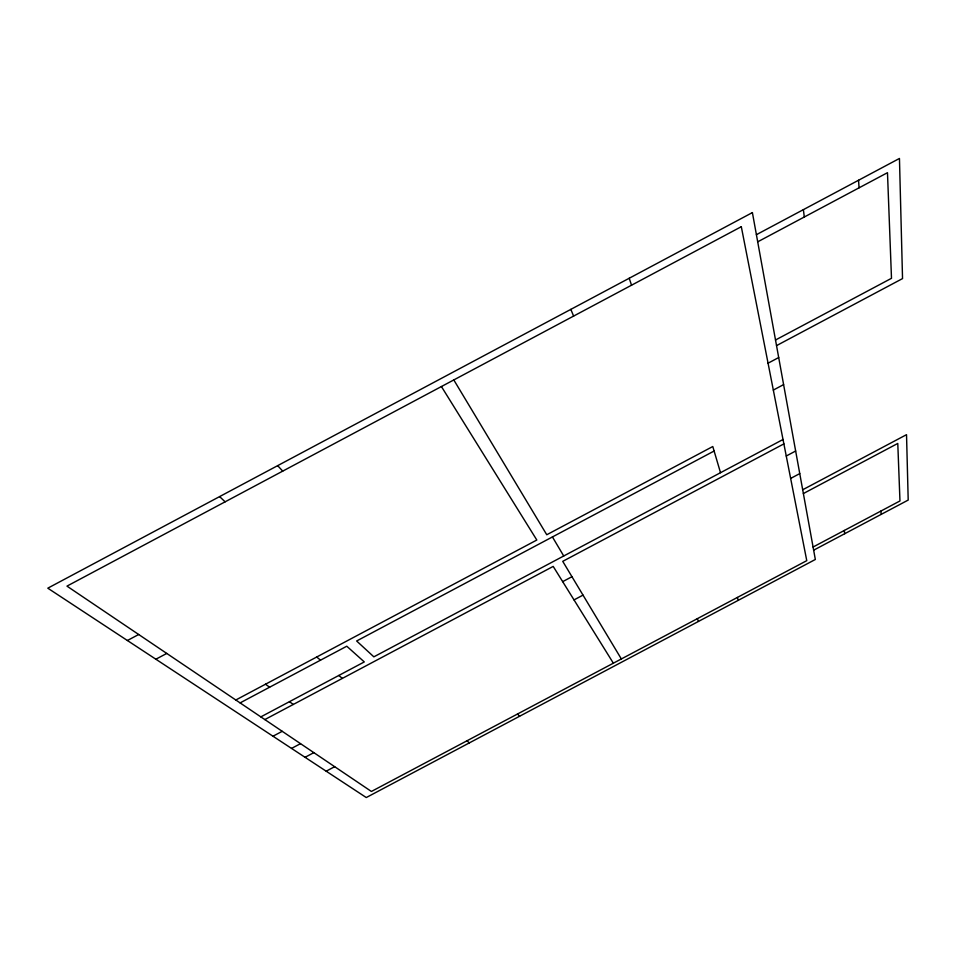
<?xml version="1.0" encoding="UTF-8"?>
<svg xmlns="http://www.w3.org/2000/svg" width="956" height="956" viewBox="0 0 956 956"><rect width="100%" height="100%" fill="white"/><g stroke="black" fill="none" stroke-linecap="round" stroke-linejoin="round"><path stroke-width="1.43" d="M756.399 234.686L899.453 158.457L902.536 278.59L776.535 345.618M757.702 241.832L887.479 172.689L891.494 278.304L775.507 340.001M127.399 640.508L138.68 634.497M155.864 659.222L166.75 653.438M768.062 363.196L778.698 357.544M773.332 390.072L783.609 384.611M235.797 700.007L536.818 540.032L441.421 386.547M240.099 702.899L346.777 646.22L364.296 661.922L260.833 716.88M714.108 451.029L356.636 640.986L373.856 656.844L783.024 439.497M264.824 719.581L553.201 566.406L613.358 663.189M783.884 443.883L562.737 561.351L621.352 658.959M786.262 456.012L795.655 451.017M562.678 581.642L571.963 576.707M272.986 736.216L282.223 731.316M790.648 478.43L799.754 473.602M291.544 748.417L300.519 743.649M574.018 599.902L583.017 595.122M802.693 489.771L906.527 434.669L908.2 500.06L813.652 550.178M305.06 757.307L313.843 752.647M803.375 493.547L897.78 443.441L899.966 500.956L813.078 547.023M326.187 771.193L334.672 766.688M265.505 684.221L269.628 687.221M289.465 701.668L293.289 704.464M316.711 657.011L320.499 660.178M338.806 675.462L342.344 678.402M467.018 740.78L469.312 742.908M219.605 496.594L225.126 501.828M277.658 465.644L282.737 471.129M517.531 714.001L519.574 716.259M453.801 379.938L546.76 534.751L712.782 446.524L720.513 472.706M552.425 536.937L563.729 555.986M697.318 618.675L698.466 621.424M570.828 309.374L573.612 316.089M629.215 278.256L631.534 285.211M737.339 597.464L738.283 600.32M803.375 209.663L804.307 217M844.291 530.472L844.698 533.723M858.548 180.254L859.062 187.83M880.942 511.042L881.169 514.388M752.396 212.591L47.8 588.179L366.268 797.543L815.337 559.475L752.396 212.591M741.306 226.703L66.968 586.124L371.406 791.46L806.768 560.658L741.306 226.703"/></g></svg>
